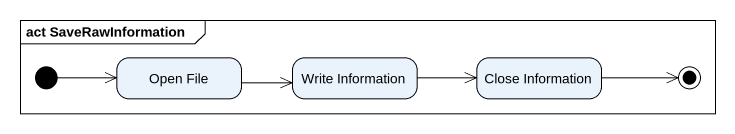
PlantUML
@startuml
mainframe act SaveRawInformation
hide empty description
state "Open File" as Open_File
state "Write Information" as Write_Information
state "Close Information" as Close_Information
[*] -right-> Open_File
Open_File -right-> Write_Information
Write_Information -right-> Close_Information
Close_Information -right-> [*]
@enduml
